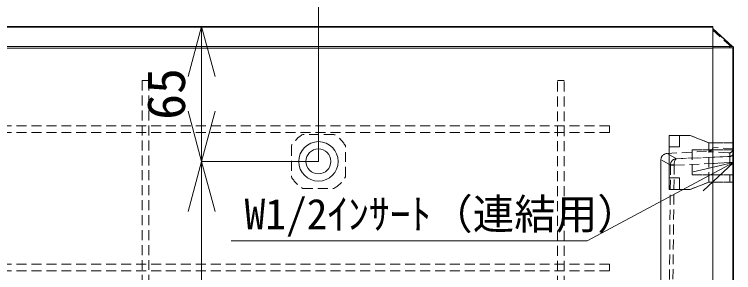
# Model space of a CAD drawing. Units: millimetres, scale not verified. Extents: x -981 to 667, y -453 to 699.
# Drawn here: x -157.1 to 189.3, y 371.9 to 496.3 of the extents above; entities that cross this region are included whole.
import ezdxf
from ezdxf.enums import TextEntityAlignment as Align

# ---------------------------------------------------------------- set-up
doc = ezdxf.new("R2010")
doc.units = ezdxf.units.MM
doc.header["$LTSCALE"] = 4
doc.linetypes.add('DASHED1', pattern=[1.8, 1.2, -0.6])
doc.layers.add('0-0', color=7, linetype='DASHED1', lineweight=9)
doc.styles.add('ＭＳ ゴシック', font='')
doc.styles.get('ＭＳ ゴシック').set_extended_font_data('MS Gothic')

msp = doc.modelspace()

# ---------------------------------------------------------------- linework, layer by layer
at = {"layer": '0-0', "linetype": 'Continuous'}
for p, q in [((-10.686, 585.45), (-10.686, 425.449)), ((-800.686, 490.449), (179.314, 490.449)), ((179.314, 490.156), (-800.686, 490.156)), ((-66.925, 490.449), (-73.395, 466.301)), ((-66.925, 490.449), (-66.925, 425.449)), ((-66.925, 490.449), (-60.454, 466.301)), ((-66.925, 490.449), (-42.074, 490.449)), ((179.314, 490.449), (179.314, 490.156)), ((179.314, 480.742), (179.314, 490.156)), ((179.314, 489.449), (188.856, 480.862)), ((188.724, 480.715), (179.314, 489.184)), ((-800.686, 480.742), (179.314, 480.742)), ((179.314, 480.035), (-800.686, 480.035)), ((179.314, 480.742), (179.314, 480.035)), ((179.314, 480.715), (188.724, 480.715)), ((188.856, 480.118), (179.314, 480.118)), ((179.314, 316.699), (179.314, 480.035)), ((188.856, 480.862), (188.724, 480.715)), ((188.983, 480.747), (188.856, 480.862)), ((188.856, 480.118), (188.983, 480.004)), ((188.983, 323.47), (188.983, 480.004)), ((189.314, 480.004), (188.983, 480.004)), ((189.314, 480.004), (189.314, 323.47)), ((-66.925, 425.449), (-73.395, 449.597)), ((-66.925, 425.449), (-60.454, 449.597)), ((-66.925, 425.449), (-73.395, 401.301)), ((-66.925, 425.449), (-66.925, 190.449)), ((-66.925, 425.449), (-60.454, 401.301)), ((-66.925, 425.449), (-10.686, 425.449)), ((189.314, 424.949), (169.837, 420.405))]:
    msp.add_line(p, q, dxfattribs=at)
at = {"layer": '0-0'}
for p, q in [((179.314, 488.706), (188.856, 480.118)), ((-95.5, 464.346), (-95.5, 214.346)), ((104.5, 464.346), (107.7, 464.346)), ((104.5, 214.346), (104.5, 464.346)), ((107.7, 214.346), (107.7, 464.346)), ((129.5, 442.546), (-720.5, 442.546)), ((129.5, 442.546), (129.5, 439.346)), ((129.5, 439.346), (-720.5, 439.346)), ((-3.203, 438.449), (-18.169, 438.449)), ((-3.203, 438.449), (-18.169, 438.449)), ((158.314, 437.949), (163.314, 437.949)), ((158.314, 437.949), (158.314, 432.432)), ((158.314, 437.949), (163.314, 437.949)), ((158.314, 437.949), (158.314, 432.432)), ((158.314, 432.432), (158.314, 437.949)), ((163.314, 437.949), (158.314, 437.949)), ((158.314, 432.432), (158.314, 437.949)), ((163.314, 437.949), (168.259, 437.949)), ((163.314, 437.949), (168.023, 437.949)), ((163.314, 437.949), (163.314, 432.432)), ((163.314, 437.949), (163.314, 432.432)), ((163.314, 432.432), (163.314, 437.949)), ((168.405, 437.949), (163.314, 437.949)), ((168.023, 437.949), (168.148, 437.949)), ((168.148, 437.949), (168.405, 437.949)), ((168.259, 437.949), (168.377, 437.949)), ((168.377, 437.949), (168.405, 437.949)), ((177.314, 434.449), (168.405, 437.949)), ((177.314, 434.449), (168.405, 437.949)), ((177.314, 434.449), (179.314, 434.449)), ((177.314, 434.449), (179.314, 434.449)), ((177.314, 415.449), (177.314, 434.449)), ((177.314, 415.449), (177.314, 434.449)), ((179.314, 434.449), (189.314, 434.449)), ((179.314, 434.449), (189.314, 434.449)), ((-23.686, 432.932), (-23.686, 417.966)), ((-23.686, 432.932), (-23.686, 417.966)), ((2.314, 417.966), (2.314, 432.932)), ((2.314, 417.966), (2.314, 432.932)), ((157.139, 429.25), (177.419, 430.332)), ((157.154, 429.251), (177.419, 430.332)), ((157.154, 429.251), (177.419, 430.332)), ((163.314, 432.432), (158.314, 432.432)), ((158.314, 432.432), (158.314, 417.466)), ((163.314, 432.432), (158.314, 432.432)), ((158.314, 432.432), (163.314, 432.432)), ((158.314, 432.432), (163.314, 432.432)), ((179.314, 430.949), (169.314, 430.949)), ((169.314, 430.949), (169.314, 424.949)), ((169.314, 430.949), (179.314, 430.949)), ((169.314, 430.949), (169.314, 424.949)), ((177.419, 430.119), (177.419, 430.332)), ((177.419, 430.332), (177.419, 430.119)), ((177.419, 430.332), (177.419, 430.119)), ((186.854, 429.512), (177.419, 430.119)), ((177.419, 430.119), (179.314, 429.997)), ((177.419, 430.119), (179.314, 429.997)), ((188.983, 431.432), (179.314, 432.329)), ((189.314, 430.949), (179.314, 430.949)), ((179.314, 430.949), (189.314, 430.949)), ((189.314, 431.512), (188.983, 431.512)), ((189.314, 431.512), (188.983, 431.512)), ((189.314, 431.512), (188.983, 431.512)), ((158.896, 423.656), (154.314, 426.255)), ((154.314, 426.255), (154.314, 317.449)), ((161.769, 426.725), (157.154, 429.251)), ((160.926, 425.808), (161.153, 426.263)), ((161.153, 426.263), (161.501, 426.597)), ((161.501, 426.597), (161.769, 426.725)), ((161.769, 426.725), (179.314, 427.475)), ((161.769, 426.725), (161.77, 426.726)), ((161.769, 426.725), (161.769, 426.725)), ((161.77, 426.726), (161.771, 426.726)), ((161.77, 426.726), (161.77, 426.726)), ((161.771, 426.725), (179.314, 427.475)), ((161.771, 426.726), (161.772, 426.726)), ((161.772, 426.727), (161.773, 426.727)), ((161.772, 426.726), (161.772, 426.727)), ((179.314, 427.475), (187.418, 427.822)), ((187.418, 427.822), (179.314, 427.475)), ((187.418, 427.822), (187.418, 429.476)), ((187.463, 424.838), (187.418, 427.822)), ((158.899, 423.754), (158.186, 341.037)), ((158.896, 423.656), (158.897, 423.7)), ((158.896, 423.656), (158.897, 423.7)), ((158.896, 423.656), (158.897, 423.7)), ((160.705, 423.861), (159.793, 342.934)), ((160.708, 423.589), (160.711, 423.981)), ((160.708, 423.589), (160.708, 423.575)), ((160.708, 423.575), (160.708, 423.589)), ((160.708, 423.575), (160.708, 423.589)), ((160.711, 423.981), (160.732, 424.64)), ((187.177, 424.835), (160.72, 423.591)), ((160.732, 424.64), (160.795, 425.258)), ((160.795, 425.258), (160.926, 425.808)), ((169.314, 418.949), (169.314, 424.949)), ((169.314, 418.949), (169.314, 424.949)), ((179.314, 424.465), (187.463, 424.848)), ((179.314, 424.465), (187.463, 424.848)), ((158.314, 417.466), (158.314, 411.949)), ((158.314, 417.466), (158.314, 411.949)), ((158.314, 417.466), (163.314, 417.466)), ((158.314, 411.949), (158.314, 417.466)), ((158.314, 411.949), (158.314, 417.466)), ((163.314, 417.466), (163.314, 411.949)), ((179.314, 418.949), (169.314, 418.949)), ((189.314, 418.949), (179.314, 418.949)), ((187.48, 418.949), (187.49, 415.449)), ((187.48, 418.949), (187.49, 415.449)), ((-18.169, 412.449), (-3.203, 412.449)), ((-18.169, 412.449), (-3.203, 412.449)), ((177.314, 415.449), (168.405, 411.949)), ((177.314, 415.449), (168.405, 411.949)), ((168.405, 411.949), (177.314, 415.449)), ((168.405, 411.949), (177.314, 415.449)), ((179.314, 415.449), (177.314, 415.449)), ((179.314, 415.449), (177.314, 415.449)), ((189.314, 415.449), (179.314, 415.449)), ((189.314, 415.449), (179.314, 415.449)), ((163.314, 411.949), (158.314, 411.949)), ((158.314, 411.949), (163.314, 411.949)), ((158.314, 411.949), (163.314, 411.949)), ((168.337, 411.949), (163.314, 411.949)), ((168.405, 411.949), (163.314, 411.949)), ((168.405, 411.949), (168.337, 411.949)), ((129.5, 375.879), (-720.5, 375.879)), ((129.5, 375.879), (129.5, 372.679)), ((129.5, 372.679), (-720.5, 372.679))]:
    msp.add_line(p, q, dxfattribs=at)
for points in [[(-95.5, 464.346), (-92.3, 464.346), (-92.3, 214.346)], [(163.314, 432.432), (163.314, 437.949), (158.314, 437.949)], [(168.405, 437.949), (168.337, 437.949), (163.314, 437.949)], [(168.405, 437.949), (177.314, 434.449), (177.314, 415.449)], [(168.405, 437.949), (177.314, 434.449), (177.314, 415.449)], [(189.314, 434.449), (179.314, 434.449), (177.314, 434.449)], [(189.314, 434.449), (179.314, 434.449), (177.314, 434.449)], [(158.314, 432.432), (158.314, 417.466), (163.314, 417.466)], [(163.314, 411.949), (163.314, 417.466), (158.314, 417.466), (158.314, 432.432)], [(163.314, 411.949), (163.314, 417.466), (158.314, 417.466), (158.314, 432.432)], [(189.314, 430.949), (179.314, 430.949), (169.314, 430.949)], [(154.314, 293.449), (154.314, 294.449), (154.314, 297.699), (154.314, 298.699), (154.314, 299.199), (154.314, 300.199), (154.314, 310.699), (154.314, 311.699), (154.314, 312.199), (154.314, 313.199), (154.314, 316.449), (154.314, 317.449), (154.314, 426.306)], [(187.418, 427.822), (179.314, 427.475), (161.526, 426.715)], [(163.314, 417.466), (163.314, 411.949), (158.314, 411.949)], [(169.314, 418.949), (179.314, 418.949), (189.314, 418.949)], [(177.314, 415.449), (179.314, 415.449), (189.314, 415.449)], [(177.314, 415.449), (179.314, 415.449), (189.314, 415.449)], [(163.314, 411.949), (168.023, 411.949), (168.148, 411.949), (168.405, 411.949)], [(163.314, 411.949), (168.259, 411.949), (168.377, 411.949), (168.405, 411.949)]]:
    msp.add_lwpolyline(points, dxfattribs=at)
at = {"layer": '0-0', "linetype": 'Continuous'}
msp.add_lwpolyline([(-52.728, 387.191), (118.7, 387.191), (189.314, 424.949), (174.719, 411.275)], dxfattribs=at)
for radius in [9.5, 9.5, 6]:
    msp.add_circle((-10.686, 425.449), radius, dxfattribs=at)
msp.add_arc((188.314, 480.004), 1, 0, 48.01279, dxfattribs=at)
at = {"layer": '0-0'}
for centre, radius, start, end in [((-10.686, 425.449), 15, 119.92643, 150.07357), ((-10.686, 425.449), 15, 119.92643, 150.07357), ((-10.686, 425.449), 15, 29.92643, 60.07357), ((-10.686, 425.449), 15, 29.92643, 60.07357), ((177.314, 432.329), 2, 270, 0), ((177.314, 432.329), 2, 270, 0), ((186.983, 431.508), 2, 266.32091, 0), ((157.314, 426.255), 3, 93.05196, 180), ((157.314, 426.255), 3, 93.05196, 180), ((161.897, 423.728), 3, 92.44813, 179.5088), ((161.899, 423.728), 3, 92.44813, 179.50609), ((-10.686, 425.449), 15, 209.92643, 240.07357), ((-10.686, 425.449), 15, 209.92643, 240.07357), ((-10.686, 425.449), 15, 299.92643, 330.07357), ((-10.686, 425.449), 15, 299.92643, 330.07357)]:
    msp.add_arc(centre, radius, start, end, dxfattribs=at)
at = {"layer": '0-0', "linetype": 'Continuous'}
for centre, major_axis, ratio, start_param, end_param in [((188.187, 480.118), (0, 1), 0.668965, 0.9316008, 1.5707963), ((188.187, 480.118), (0.669, 0.743), 0.556022, 6.2831853, 7.3899983), ((188.314, 480.004), (-0.669, -0.743), 0.556022, 2.0347796, 3.1415927)]:
    msp.add_ellipse(centre, major_axis=major_axis, ratio=ratio, start_param=start_param, end_param=end_param, dxfattribs=at)
at = {"layer": '0-0'}
for centre, major_axis, ratio, start_param, end_param in [((187.314, 429.802), (2, 0), 0.991544, 4.7644898, 6.2831853), ((187.314, 429.802), (2, 0), 0.991544, 4.7644898, 6.2831853), ((187.314, 429.802), (2, 0), 0.991544, 0.5836036, 0.6426612), ((188.311, 431.432), (-0.997, 0.079), 0.071186, 2.300781, 3.1312844), ((188.311, 431.432), (-0.997, 0.079), 0.071186, 3.1519009, 3.9824043), ((160.855, 423.656), (-2, 0.017), 0.041519, 4.7856297, 6.0799429), ((160.855, 423.656), (-2, 0.017), 0.041519, 0.2032424, 1.4975556), ((160.855, 423.656), (-2, 0.017), 0.041519, 0.2032424, 1.4975556), ((160.855, 423.671), (1.999, -0.048), 0.042636, 3.34654, 4.6398143), ((160.855, 423.671), (1.999, -0.048), 0.042636, 1.643371, 2.9366453), ((187.314, 424.843), (2, 0), 0.002614, 6.2831853, 7.7791714), ((187.314, 424.843), (2, 0), 0.002614, 4.7871993, 6.2831853), ((187.314, 424.843), (2, 0), 0.002614, 4.7871993, 6.2831853)]:
    msp.add_ellipse(centre, major_axis=major_axis, ratio=ratio, start_param=start_param, end_param=end_param, dxfattribs=at)

# ---------------------------------------------------------------- texts
at = {"layer": '0-0', "style": 'ＭＳ ゴシック'}
msp.add_text('65', height=18.33, rotation=90, dxfattribs=at).set_placement((-69.425, 445.449), align=Align.BOTTOM_LEFT)
msp.add_text('W1/2ｲﾝｻｰﾄ（連結用）', height=14.66, dxfattribs=at).set_placement((-46.228, 388.366), align=Align.BOTTOM_LEFT)

doc.saveas('drawing.dxf')
